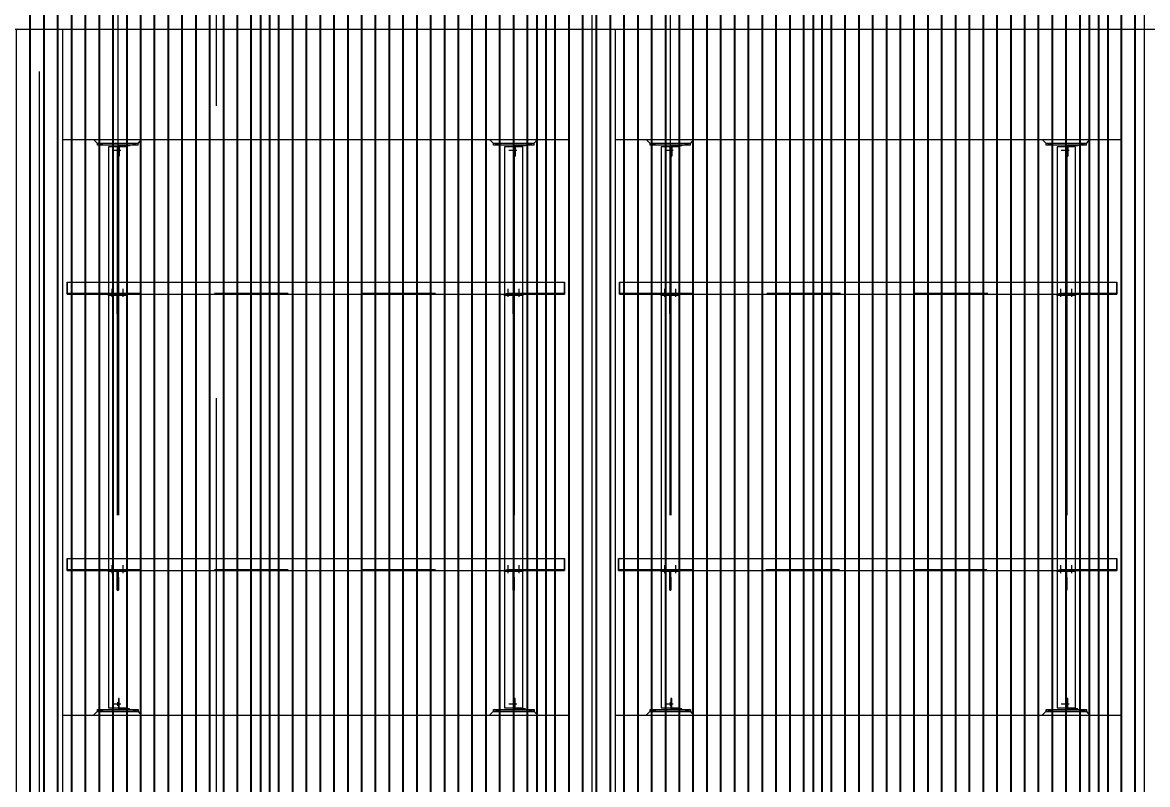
# Model space of a CAD drawing. Header units: millimetres. Extents: x 652937 to 1670132, y 1473552 to 2851037.
# Drawn here: x 663586.03 to 663592.14, y 1524563.91 to 1524568.04 of the extents above; entities that cross this region are included whole.
import ezdxf

# ---------------------------------------------------------------- set-up
doc = ezdxf.new("R2010")
doc.units = ezdxf.units.MM
for name, pattern in [('Grid Line', [22.225, 12.7, -3.175, 3.175, -3.175]), ('HIDDEN', [0.375, 0.25, -0.125]), ('XKITLINE00', [0]), ('XKITLINE02', [4, 2, -2])]:
    doc.linetypes.add(name, pattern=pattern)
doc.layers.add('000 - 0_HIDE_OBJ_FRAMING_DEF_SUB', color=7, linetype='Continuous', plot=False)
for name, color, linetype, lineweight in [('A-230-M_FLOOR', 7, 'Continuous', 25), ('Bolt', 7, 'Continuous', 0), ('Part', 7, 'Continuous', 0), ('Z-030-M_GRID', 7, 'Continuous', 9)]:
    doc.layers.add(name, color=color, linetype=linetype, lineweight=lineweight)
doc.layers.add('S-DIM', color=7, linetype='Continuous')
doc.styles.add('Arial', font='arial.ttf')
doc.dimstyles.new('Dim 40 - End', dxfattribs={"dimscale": 0.04, "dimtxt": 3, "dimasz": 1, "dimexe": 0, "dimexo": 2.5, "dimgap": 1.5, "dimtad": 1, "dimdec": 0, "dimlfac": 1000, "dimzin": 1, "dimdsep": 46, "dimtxsty": 'Arial', "dimblk": 'END', "dimcen": 0.09, "dimclrd": 7, "dimclre": 7, "dimclrt": 7, "dimadec": 0, "dimazin": 0, "dimtfac": 1, "dimtdec": 0, "dimtix": 1, "dimtofl": 0, "dimtmove": 2, "dimatfit": 3, "dimfxl": 1, "dimtfill": 1, "dimtfillclr": 256, "dimtolj": 1, "dimtzin": 0, "dimarcsym": 0})

# ---------------------------------------------------------------- blocks, each defined once
blk = doc.blocks.new('GM_Louver Grill Vertical Z1 - Z Profile-V141-ENT 3 ELE-4 Sheet')
at = {"layer": '000 - 0_HIDE_OBJ_FRAMING_DEF_SUB', "color": 7}
blk.add_line((187463.5, 105550), (187463.5, 114870), dxfattribs=at)
blk = doc.blocks.new('E4')
at = {"layer": '000 - 0_HIDE_OBJ_FRAMING_DEF_SUB', "color": 7}
for points in [[(-1563166.2, 114870), (-1564666.2, 114870), (-1564666.2, 105550), (-1563166.2, 105550)], [(-1563166.2, 114870), (-1561666.2, 114870), (-1561666.2, 105550), (-1563166.2, 105550)], [(-1560166.2, 114870), (-1561666.2, 114870), (-1561666.2, 105550), (-1560166.2, 105550)], [(-1560166.2, 114870), (-1558666.2, 114870), (-1558666.2, 105550), (-1560166.2, 105550)], [(-1557166.2, 114870), (-1558666.2, 114870), (-1558666.2, 105550), (-1557166.2, 105550)], [(-1564616.2, 114820), (-1563216.2, 114820), (-1563216.2, 105600), (-1564616.2, 105600)], [(-1563116.2, 114820), (-1561716.2, 114820), (-1561716.2, 105600), (-1563116.2, 105600)], [(-1561616.2, 114820), (-1560216.2, 114820), (-1560216.2, 105600), (-1561616.2, 105600)], [(-1560116.2, 114820), (-1558716.2, 114820), (-1558716.2, 105600), (-1560116.2, 105600)], [(-1557216.2, 114820), (-1558616.2, 114820), (-1558616.2, 105600), (-1557216.2, 105600)]]:
    blk.add_lwpolyline(points, close=True, dxfattribs=at)
for p in [(-1751929.7, 0), (-1751854.7, 0), (-1751779.7, 0), (-1751704.7, 0), (-1751629.7, 0), (-1751554.7, 0), (-1751479.7, 0), (-1751404.7, 0), (-1751329.7, 0), (-1751254.7, 0), (-1751179.7, 0), (-1751104.7, 0), (-1751029.7, 0), (-1750954.7, 0), (-1750879.7, 0), (-1750804.7, 0), (-1750729.7, 0), (-1750504.7, 0), (-1750429.7, 0), (-1750354.7, 0), (-1750279.7, 0), (-1750204.7, 0), (-1750129.7, 0), (-1750054.7, 0), (-1749979.7, 0), (-1749904.7, 0), (-1749829.7, 0), (-1749754.7, 0), (-1749679.7, 0), (-1749604.7, 0), (-1749529.7, 0), (-1749454.7, 0), (-1749379.7, 0), (-1749304.7, 0), (-1749229.7, 0), (-1749004.7, 0), (-1748929.7, 0), (-1748854.7, 0), (-1748779.7, 0), (-1748704.7, 0), (-1748629.7, 0), (-1748554.7, 0), (-1748479.7, 0), (-1748404.7, 0), (-1748329.7, 0), (-1748254.7, 0), (-1748179.7, 0), (-1748104.7, 0), (-1748029.7, 0), (-1747954.7, 0), (-1747879.7, 0), (-1747804.7, 0), (-1747729.7, 0), (-1747504.7, 0), (-1747429.7, 0), (-1747354.7, 0), (-1747279.7, 0), (-1747204.7, 0), (-1747129.7, 0), (-1747054.7, 0), (-1746979.7, 0), (-1746904.7, 0), (-1746829.7, 0), (-1746754.7, 0), (-1746679.7, 0), (-1746604.7, 0), (-1746529.7, 0), (-1746454.7, 0), (-1746379.7, 0), (-1746304.7, 0), (-1746229.7, 0), (-1746004.7, 0), (-1745929.7, 0)]:
    blk.add_blockref('GM_Louver Grill Vertical Z1 - Z Profile-V141-ENT 3 ELE-4 Sheet', p, dxfattribs=at)
blk = doc.blocks.new('*A3459102')
at = {"layer": 'Part', "color": 7, "linetype": 'XKITLINE00', "lineweight": 0}
for p, q in [((616.947211, 135.830227), (616.947209, 135.830227)), ((616.947209, 135.830227), (619.147209, 135.830227)), ((616.947209, 135.730227), (616.947209, 135.830227)), ((616.947211, 135.730227), (616.947209, 135.730227)), ((616.947209, 135.730227), (619.147209, 135.730227)), ((619.147211, 135.830227), (619.147209, 135.830227)), ((619.147209, 135.730227), (619.147209, 135.830227)), ((619.147211, 135.730227), (619.147209, 135.730227))]:
    blk.add_line(p, q, dxfattribs=at)
at = {"layer": 'Part', "color": 7, "linetype": 'XKITLINE02', "lineweight": 0}
for p, q in [((616.947211, 135.830227), (616.947211, 135.730227)), ((619.147209, 135.830227), (619.147211, 135.830227)), ((619.147209, 135.730227), (619.147211, 135.730227)), ((619.147211, 135.830227), (619.147211, 135.730227))]:
    blk.add_line(p, q, dxfattribs=at)
blk = doc.blocks.new('*A3460103')
at = {"layer": 'Part', "color": 7, "linetype": 'XKITLINE02', "lineweight": 0}
for p, q in [((618.12721, 136.430227), (618.077209, 136.430227)), ((618.077209, 136.430227), (618.077209, 135.930227)), ((618.127209, 135.930227), (618.127209, 136.430227)), ((618.077209, 135.830227), (618.67721, 135.830227)), ((618.67721, 135.830227), (618.67721, 135.880227))]:
    blk.add_line(p, q, dxfattribs=at)
at = {"layer": 'Part', "color": 7, "linetype": 'XKITLINE00', "lineweight": 0}
for p, q in [((618.077209, 135.930227), (618.077209, 135.830227)), ((618.127209, 135.930227), (618.127209, 135.880227)), ((618.677209, 135.880227), (618.127209, 135.880227)), ((618.677209, 135.830227), (618.677209, 135.880227))]:
    blk.add_line(p, q, dxfattribs=at)
blk = doc.blocks.new('*A3462105')
at = {"layer": 'Bolt', "color": 7, "linetype": 'XKITLINE02', "lineweight": 0}
for p, q in [((618.12721, 136.300227), (618.07721, 136.300227)), ((618.20641, 136.130227), (617.77721, 136.130227)), ((618.07721, 136.200227), (618.01721, 136.200227)), ((618.07721, 136.060227), (618.01721, 136.060227)), ((618.12721, 135.960227), (618.07721, 135.960227))]:
    blk.add_line(p, q, dxfattribs=at)
blk = doc.blocks.new('*A3463106')
at = {"layer": 'Bolt'}
for points in [[(617.217, 135.83), (617.217, 135.73), (617.077, 135.73), (617.077, 135.83)], [(619.017, 135.83), (619.017, 135.73), (618.877, 135.73), (618.877, 135.83)]]:
    blk.add_hatch(color=7, dxfattribs=at).paths.add_polyline_path(points, flags=17)
at = {"layer": 'Bolt', "color": 7, "linetype": 'XKITLINE00', "lineweight": 0}
for p, q in [((617.077, 135.83), (617.077, 135.73)), ((617.147, 135.83), (617.147, 135.73)), ((617.217, 135.83), (617.217, 135.73)), ((618.877, 135.83), (618.877, 135.73)), ((618.947, 135.83), (618.947, 135.73)), ((619.017, 135.83), (619.017, 135.73))]:
    blk.add_line(p, q, dxfattribs=at)
blk = doc.blocks.new('*A3534110')
at = {"layer": 'Part', "color": 7, "linetype": 'XKITLINE00', "lineweight": 0}
for p, q in [((616.947209, 162.330227), (616.947209, 162.430227)), ((616.947209, 162.430227), (619.147209, 162.430227)), ((619.147209, 162.330227), (616.947209, 162.330227)), ((619.147209, 162.330227), (619.147209, 162.430227)), ((619.147209, 162.430227), (619.147211, 162.430227)), ((619.147211, 162.330227), (619.147209, 162.330227))]:
    blk.add_line(p, q, dxfattribs=at)
at = {"layer": 'Part', "color": 7, "linetype": 'XKITLINE02', "lineweight": 0}
for p, q in [((616.947211, 162.330227), (616.947211, 162.430227)), ((619.147209, 162.430227), (619.147211, 162.430227)), ((619.147209, 162.330227), (619.147211, 162.330227)), ((619.147211, 162.330227), (619.147211, 162.430227))]:
    blk.add_line(p, q, dxfattribs=at)
blk = doc.blocks.new('*A3535111')
at = {"layer": 'Part', "color": 7, "linetype": 'XKITLINE00', "lineweight": 0}
for p, q in [((618.077209, 162.330227), (618.077209, 162.230227)), ((618.677209, 162.280227), (618.127209, 162.280227)), ((618.127209, 162.280227), (618.127209, 162.230227)), ((618.677209, 162.280227), (618.677209, 162.330227))]:
    blk.add_line(p, q, dxfattribs=at)
at = {"layer": 'Part', "color": 7, "linetype": 'XKITLINE02', "lineweight": 0}
for p, q in [((618.077209, 162.330227), (618.67721, 162.330227)), ((618.07721, 161.730227), (618.077209, 162.230227)), ((618.127209, 162.230227), (618.12721, 161.730227)), ((618.67721, 162.330227), (618.67721, 162.280227)), ((618.077209, 161.730227), (618.12721, 161.730227))]:
    blk.add_line(p, q, dxfattribs=at)
blk = doc.blocks.new('*A3537113')
at = {"layer": 'Bolt', "color": 7, "linetype": 'XKITLINE02', "lineweight": 0}
for p, q in [((618.20641, 162.030227), (617.77721, 162.030227)), ((618.07721, 162.100227), (618.01721, 162.100227)), ((618.07721, 161.960227), (618.01721, 161.960227)), ((618.12721, 162.200227), (618.07721, 162.200227)), ((618.12721, 161.860227), (618.07721, 161.860227))]:
    blk.add_line(p, q, dxfattribs=at)
blk = doc.blocks.new('*A3538114')
at = {"layer": 'Bolt'}
for points in [[(617.217, 162.43), (617.217, 162.33), (617.077, 162.33), (617.077, 162.43)], [(619.017, 162.43), (619.017, 162.33), (618.877, 162.33), (618.877, 162.43)]]:
    blk.add_hatch(color=7, dxfattribs=at).paths.add_polyline_path(points, flags=17)
at = {"layer": 'Bolt', "color": 7, "linetype": 'XKITLINE00', "lineweight": 0}
for p, q in [((617.077, 162.33), (617.077, 162.43)), ((617.147, 162.33), (617.147, 162.43)), ((617.217, 162.33), (617.217, 162.43)), ((618.877, 162.33), (618.877, 162.43)), ((618.947, 162.33), (618.947, 162.43)), ((619.017, 162.33), (619.017, 162.43))]:
    blk.add_line(p, q, dxfattribs=at)
blk = doc.blocks.new('*A3461104')
at = {"layer": 'Part', "color": 7, "linetype": 'XKITLINE00', "lineweight": 0}
for p, q in [((616.747209, 135.530227), (616.947209, 135.730227)), ((616.947209, 135.730227), (616.947211, 135.730227)), ((619.177211, 135.730227), (616.947209, 135.730227)), ((619.347209, 135.530227), (619.177209, 135.730227))]:
    blk.add_line(p, q, dxfattribs=at)
at = {"layer": 'Part', "color": 7, "linetype": 'XKITLINE02', "lineweight": 0}
for p, q in [((616.747211, 135.530227), (616.947211, 135.730227)), ((619.347211, 135.530227), (619.177211, 135.730227)), ((616.747209, 135.530227), (619.347211, 135.530227))]:
    blk.add_line(p, q, dxfattribs=at)
blk = doc.blocks.new('END')
at = {"color": 7}
for p, q in [((1.5, 0), (-1.5, 0)), ((-0.8, -0.8), (0.8, 0.8)), ((0, 1.5), (0, -1.5))]:
    blk.add_line(p, q, dxfattribs=at)
blk = doc.blocks.new('*D165')
at = {"layer": 'Defpoints', "color": 7, "transparency": 16777216}
for p in [(663592.2442, 1524568.6592), (663592.2442, 1524568.0154), (663591.9942, 1524567.9778)]:
    blk.add_point(p, dxfattribs=at)
at = {"layer": 'S-DIM', "color": 7, "lineweight": -2, "transparency": 16777216}
for p, q in [((663591.9542, 1524568.6592), (663591.9142, 1524568.6592)), ((663591.9942, 1524568.0778), (663591.9942, 1524568.6592)), ((663592.2442, 1524568.1154), (663592.2442, 1524568.6592)), ((663592.2842, 1524568.6592), (663592.3242, 1524568.6592))]:
    blk.add_line(p, q, dxfattribs=at)
at = {"layer": 'S-DIM', "color": 7, "lineweight": -2, "transparency": 16777216, "xscale": 0.04, "yscale": 0.04, "zscale": 0.04}
blk.add_blockref('END', (663591.9942, 1524568.6592), dxfattribs=at)
at = {"layer": 'S-DIM', "color": 7, "lineweight": -2, "transparency": 16777216, "xscale": 0.04, "yscale": 0.04, "zscale": 0.04, "rotation": 180}
blk.add_blockref('END', (663592.2442, 1524568.6592), dxfattribs=at)
at = {"layer": 'S-DIM', "color": 7, "transparency": 16777216, "insert": (663592.1192, 1524568.7805), "char_height": 0.12, "attachment_point": 5, "style": 'Arial', "bg_fill": 3, "box_fill_scale": 1.1, "bg_fill_color": 256, "bg_fill_true_color": 13158600, "bg_fill_transparency": 0}
blk.add_mtext('\\A1;250', dxfattribs=at)
blk = doc.blocks.new('*A3536112')
at = {"layer": 'Part', "color": 7, "linetype": 'XKITLINE00', "lineweight": 0}
for p, q in [((616.747209, 162.630227), (616.947209, 162.430227)), ((619.177209, 162.430227), (619.347209, 162.630227)), ((616.947209, 162.430227), (619.177211, 162.430227))]:
    blk.add_line(p, q, dxfattribs=at)
at = {"layer": 'Part', "color": 7, "linetype": 'XKITLINE02', "lineweight": 0}
for p, q in [((616.747209, 162.630227), (619.347211, 162.630227)), ((616.947211, 162.430227), (616.747211, 162.630227)), ((619.177211, 162.430227), (619.347211, 162.630227))]:
    blk.add_line(p, q, dxfattribs=at)
blk = doc.blocks.new('*A39504474')
at = {"layer": 'Bolt'}
for points in [[(9.007, -71.765), (9.007, -71.795), (8.937, -71.795), (8.937, -71.765)], [(9.307, -71.765), (9.307, -71.795), (9.237, -71.795), (9.237, -71.765)], [(9.007, -71.795), (9.007, -71.825), (8.937, -71.825), (8.937, -71.795)], [(9.307, -71.795), (9.307, -71.825), (9.237, -71.825), (9.237, -71.795)]]:
    blk.add_hatch(color=7, dxfattribs=at).paths.add_polyline_path(points, flags=17)
at = {"layer": 'Bolt', "color": 7, "linetype": 'XKITLINE00', "lineweight": 0}
for p, q in [((8.937, -71.795), (8.937, -71.765)), ((8.972, -71.865), (8.972, -71.65)), ((9.007, -71.795), (9.007, -71.765)), ((9.237, -71.795), (9.237, -71.765)), ((9.272, -71.865), (9.272, -71.65)), ((9.307, -71.795), (9.307, -71.765)), ((8.937, -71.825), (8.937, -71.795)), ((9.007, -71.825), (9.007, -71.795)), ((9.237, -71.825), (9.237, -71.795)), ((9.307, -71.825), (9.307, -71.795))]:
    blk.add_line(p, q, dxfattribs=at)
blk = doc.blocks.new('*A39564480')
at = {"layer": 'Part', "color": 7, "linetype": 'XKITLINE00', "lineweight": 0}
for p, q in [((8.871897, -71.825099), (8.871897, -71.795099)), ((9.372017, -71.825099), (8.871897, -71.825099)), ((9.371897, -71.825099), (9.371897, -71.795099)), ((9.372017, -71.825099), (9.371897, -71.825099)), ((9.372017, -71.795099), (9.372017, -71.825099))]:
    blk.add_line(p, q, dxfattribs=at)
at = {"layer": 'Part', "color": 7, "linetype": 'XKITLINE02', "lineweight": 0}
for p, q in [((9.372017, -71.795099), (8.871897, -71.795099)), ((8.872017, -71.825099), (8.872017, -71.795099)), ((9.371897, -71.795099), (9.372017, -71.795099))]:
    blk.add_line(p, q, dxfattribs=at)
blk = doc.blocks.new('*A40354559')
at = {"layer": 'Part', "color": 7, "linetype": 'XKITLINE00', "lineweight": 0}
for p, q in [((34.121897, -79.325099), (34.121897, -79.295099)), ((34.622017, -79.325099), (34.121897, -79.325099)), ((34.621897, -79.325099), (34.621897, -79.295099)), ((34.622017, -79.325099), (34.621897, -79.325099)), ((34.622017, -79.295099), (34.622017, -79.325099))]:
    blk.add_line(p, q, dxfattribs=at)
at = {"layer": 'Part', "color": 7, "linetype": 'XKITLINE02', "lineweight": 0}
for p, q in [((34.622017, -79.295099), (34.121897, -79.295099)), ((34.122017, -79.325099), (34.122017, -79.295099)), ((34.621897, -79.295099), (34.622017, -79.295099))]:
    blk.add_line(p, q, dxfattribs=at)
blk = doc.blocks.new('*A40364560')
at = {"layer": 'Bolt'}
for points in [[(34.257, -79.265), (34.257, -79.295), (34.187, -79.295), (34.187, -79.265)], [(34.257, -79.295), (34.257, -79.325), (34.187, -79.325), (34.187, -79.295)], [(34.557, -79.265), (34.557, -79.295), (34.487, -79.295), (34.487, -79.265)], [(34.557, -79.295), (34.557, -79.325), (34.487, -79.325), (34.487, -79.295)]]:
    blk.add_hatch(color=7, dxfattribs=at).paths.add_polyline_path(points, flags=17)
at = {"layer": 'Bolt', "color": 7, "linetype": 'XKITLINE00', "lineweight": 0}
for p, q in [((34.187, -79.295), (34.187, -79.265)), ((34.187, -79.325), (34.187, -79.295)), ((34.222, -79.365), (34.222, -79.15)), ((34.257, -79.295), (34.257, -79.265)), ((34.257, -79.325), (34.257, -79.295)), ((34.487, -79.295), (34.487, -79.265)), ((34.487, -79.325), (34.487, -79.295)), ((34.522, -79.365), (34.522, -79.15)), ((34.557, -79.295), (34.557, -79.265)), ((34.557, -79.325), (34.557, -79.295))]:
    blk.add_line(p, q, dxfattribs=at)
blk = doc.blocks.new('*A40374561')
at = {"layer": 'Part', "color": 7, "linetype": 'XKITLINE00', "lineweight": 0}
for p, q in [((24.106897, -79.475099), (24.106897, -79.325099)), ((24.106897, -79.325099), (24.136897, -79.325099)), ((24.136897, -79.475099), (24.136897, -79.325099)), ((24.137017, -79.825099), (24.137017, -79.325099)), ((24.106987, -79.825099), (24.106897, -79.475099)), ((24.106897, -79.475099), (24.136897, -79.475099)), ((24.136897, -79.475099), (24.136987, -79.825099)), ((24.107017, -79.825099), (24.106987, -79.825099)), ((24.106987, -79.825099), (24.137017, -79.825099))]:
    blk.add_line(p, q, dxfattribs=at)
at = {"layer": 'Part', "color": 7, "linetype": 'XKITLINE02', "lineweight": 0}
for p, q in [((24.106897, -79.325099), (24.107017, -79.325099)), ((24.107017, -79.325099), (24.107017, -79.825099)), ((24.136897, -79.325099), (24.137017, -79.325099)), ((24.137017, -79.325099), (24.136897, -79.325099))]:
    blk.add_line(p, q, dxfattribs=at)
blk = doc.blocks.new('*A40384562')
at = {"layer": 'Part', "color": 7, "linetype": 'XKITLINE00', "lineweight": 0}
for p, q in [((23.871897, -79.325099), (23.871897, -79.295099)), ((24.372017, -79.325099), (23.871897, -79.325099)), ((24.371897, -79.325099), (24.371897, -79.295099)), ((24.372017, -79.325099), (24.371897, -79.325099)), ((24.372017, -79.295099), (24.372017, -79.325099))]:
    blk.add_line(p, q, dxfattribs=at)
at = {"layer": 'Part', "color": 7, "linetype": 'XKITLINE02', "lineweight": 0}
for p, q in [((24.372017, -79.295099), (23.871897, -79.295099)), ((23.872017, -79.325099), (23.872017, -79.295099)), ((24.371897, -79.295099), (24.372017, -79.295099))]:
    blk.add_line(p, q, dxfattribs=at)
blk = doc.blocks.new('*A40394563')
at = {"layer": 'Part', "color": 7, "linetype": 'XKITLINE00', "lineweight": 0}
for p, q in [((24.106897, -71.975099), (24.106897, -71.825099)), ((24.106897, -71.825099), (24.136897, -71.825099)), ((24.106987, -72.325099), (24.106897, -71.975099)), ((24.106897, -71.975099), (24.136897, -71.975099)), ((24.136897, -71.975099), (24.136897, -71.825099)), ((24.136897, -71.975099), (24.136987, -72.325099)), ((24.137017, -72.325099), (24.137017, -71.825099)), ((24.107017, -72.325099), (24.106987, -72.325099)), ((24.106987, -72.325099), (24.137017, -72.325099))]:
    blk.add_line(p, q, dxfattribs=at)
at = {"layer": 'Part', "color": 7, "linetype": 'XKITLINE02', "lineweight": 0}
for p, q in [((24.106897, -71.825099), (24.107017, -71.825099)), ((24.107017, -71.825099), (24.107017, -72.325099)), ((24.136897, -71.825099), (24.137017, -71.825099)), ((24.137017, -71.825099), (24.136897, -71.825099))]:
    blk.add_line(p, q, dxfattribs=at)
blk = doc.blocks.new('*A40404564')
at = {"layer": 'Bolt'}
for points in [[(24.007, -79.265), (24.007, -79.295), (23.937, -79.295), (23.937, -79.265)], [(24.007, -79.295), (24.007, -79.325), (23.937, -79.325), (23.937, -79.295)], [(24.307, -79.265), (24.307, -79.295), (24.237, -79.295), (24.237, -79.265)], [(24.307, -79.295), (24.307, -79.325), (24.237, -79.325), (24.237, -79.295)]]:
    blk.add_hatch(color=7, dxfattribs=at).paths.add_polyline_path(points, flags=17)
at = {"layer": 'Bolt', "color": 7, "linetype": 'XKITLINE00', "lineweight": 0}
for p, q in [((23.937, -79.295), (23.937, -79.265)), ((23.937, -79.325), (23.937, -79.295)), ((23.972, -79.365), (23.972, -79.15)), ((24.007, -79.295), (24.007, -79.265)), ((24.007, -79.325), (24.007, -79.295)), ((24.237, -79.295), (24.237, -79.265)), ((24.237, -79.325), (24.237, -79.295)), ((24.272, -79.365), (24.272, -79.15)), ((24.307, -79.295), (24.307, -79.265)), ((24.307, -79.325), (24.307, -79.295))]:
    blk.add_line(p, q, dxfattribs=at)
blk = doc.blocks.new('*A40414565')
at = {"layer": 'Part', "color": 7, "linetype": 'XKITLINE00', "lineweight": 0}
for p, q in [((19.356876, -79.475099), (19.356876, -79.325099)), ((19.356876, -79.325099), (19.386876, -79.325099)), ((19.386876, -79.475099), (19.386876, -79.325099)), ((19.386996, -79.825099), (19.386996, -79.325099)), ((19.356966, -79.825099), (19.356876, -79.475099)), ((19.356876, -79.475099), (19.386876, -79.475099)), ((19.386876, -79.475099), (19.386966, -79.825099)), ((19.356996, -79.825099), (19.356966, -79.825099)), ((19.356966, -79.825099), (19.386996, -79.825099))]:
    blk.add_line(p, q, dxfattribs=at)
at = {"layer": 'Part', "color": 7, "linetype": 'XKITLINE02', "lineweight": 0}
for p, q in [((19.356876, -79.325099), (19.356996, -79.325099)), ((19.356996, -79.325099), (19.356996, -79.825099)), ((19.386876, -79.325099), (19.386996, -79.325099)), ((19.386996, -79.325099), (19.386876, -79.325099))]:
    blk.add_line(p, q, dxfattribs=at)
blk = doc.blocks.new('*A40424566')
at = {"layer": 'Part', "color": 7, "linetype": 'XKITLINE00', "lineweight": 0}
for p, q in [((19.121876, -79.325099), (19.121876, -79.295099)), ((19.621996, -79.325099), (19.121876, -79.325099)), ((19.621876, -79.325099), (19.621876, -79.295099)), ((19.621996, -79.325099), (19.621876, -79.325099)), ((19.621996, -79.295099), (19.621996, -79.325099))]:
    blk.add_line(p, q, dxfattribs=at)
at = {"layer": 'Part', "color": 7, "linetype": 'XKITLINE02', "lineweight": 0}
for p, q in [((19.621996, -79.295099), (19.121876, -79.295099)), ((19.121996, -79.325099), (19.121996, -79.295099)), ((19.621876, -79.295099), (19.621996, -79.295099))]:
    blk.add_line(p, q, dxfattribs=at)
blk = doc.blocks.new('*A40434567')
at = {"layer": 'Part', "color": 7, "linetype": 'XKITLINE00', "lineweight": 0}
for p, q in [((19.356876, -71.975099), (19.356876, -71.825099)), ((19.356876, -71.825099), (19.386876, -71.825099)), ((19.356966, -72.325099), (19.356876, -71.975099)), ((19.356876, -71.975099), (19.386876, -71.975099)), ((19.386876, -71.975099), (19.386876, -71.825099)), ((19.386876, -71.975099), (19.386966, -72.325099)), ((19.386996, -72.325099), (19.386996, -71.825099)), ((19.356996, -72.325099), (19.356966, -72.325099)), ((19.356966, -72.325099), (19.386996, -72.325099))]:
    blk.add_line(p, q, dxfattribs=at)
at = {"layer": 'Part', "color": 7, "linetype": 'XKITLINE02', "lineweight": 0}
for p, q in [((19.356876, -71.825099), (19.356996, -71.825099)), ((19.356996, -71.825099), (19.356996, -72.325099)), ((19.386876, -71.825099), (19.386996, -71.825099)), ((19.386996, -71.825099), (19.386876, -71.825099))]:
    blk.add_line(p, q, dxfattribs=at)
blk = doc.blocks.new('*A40444568')
at = {"layer": 'Bolt'}
for points in [[(19.257, -79.265), (19.257, -79.295), (19.187, -79.295), (19.187, -79.265)], [(19.257, -79.295), (19.257, -79.325), (19.187, -79.325), (19.187, -79.295)], [(19.557, -79.265), (19.557, -79.295), (19.487, -79.295), (19.487, -79.265)], [(19.557, -79.295), (19.557, -79.325), (19.487, -79.325), (19.487, -79.295)]]:
    blk.add_hatch(color=7, dxfattribs=at).paths.add_polyline_path(points, flags=17)
at = {"layer": 'Bolt', "color": 7, "linetype": 'XKITLINE00', "lineweight": 0}
for p, q in [((19.187, -79.295), (19.187, -79.265)), ((19.187, -79.325), (19.187, -79.295)), ((19.222, -79.365), (19.222, -79.15)), ((19.257, -79.295), (19.257, -79.265)), ((19.257, -79.325), (19.257, -79.295)), ((19.487, -79.295), (19.487, -79.265)), ((19.487, -79.325), (19.487, -79.295)), ((19.522, -79.365), (19.522, -79.15)), ((19.557, -79.295), (19.557, -79.265)), ((19.557, -79.325), (19.557, -79.295))]:
    blk.add_line(p, q, dxfattribs=at)
blk = doc.blocks.new('*A40454569')
at = {"layer": 'Part', "color": 7, "linetype": 'XKITLINE00', "lineweight": 0}
for p, q in [((7.497034, -78.970099), (20.997055, -78.970099)), ((7.497034, -78.970099), (7.497034, -79.295099)), ((20.99706, -78.970099), (20.997055, -78.970099)), ((20.997055, -78.970099), (20.997055, -79.295099)), ((20.997145, -78.970099), (20.997139, -78.970099)), ((20.997139, -78.970099), (20.997139, -79.265099)), ((7.497034, -79.295099), (20.997055, -79.295099)), ((20.997145, -79.265099), (20.997145, -79.295099))]:
    blk.add_line(p, q, dxfattribs=at)
at = {"layer": 'Part', "color": 7, "linetype": 'XKITLINE02', "lineweight": 0}
for p, q in [((7.49704, -79.265099), (7.49704, -78.970099)), ((7.497118, -79.265099), (7.497118, -78.970099)), ((7.497124, -79.295099), (7.497124, -78.970099)), ((20.997055, -78.970099), (20.997145, -78.970099)), ((20.99706, -79.265099), (20.99706, -78.970099)), ((20.997145, -78.970099), (20.997145, -79.265099)), ((7.49704, -79.265099), (20.997139, -79.265099)), ((20.997055, -79.295099), (20.997145, -79.295099)), ((20.997055, -79.295099), (20.997145, -79.295099)), ((20.997139, -79.265099), (20.99706, -79.265099))]:
    blk.add_line(p, q, dxfattribs=at)
blk = doc.blocks.new('*A40544578')
at = {"layer": 'Bolt'}
for points in [[(9.007, -79.265), (9.007, -79.295), (8.937, -79.295), (8.937, -79.265)], [(9.007, -79.295), (9.007, -79.325), (8.937, -79.325), (8.937, -79.295)], [(9.307, -79.265), (9.307, -79.295), (9.237, -79.295), (9.237, -79.265)], [(9.307, -79.295), (9.307, -79.325), (9.237, -79.325), (9.237, -79.295)]]:
    blk.add_hatch(color=7, dxfattribs=at).paths.add_polyline_path(points, flags=17)
at = {"layer": 'Bolt', "color": 7, "linetype": 'XKITLINE00', "lineweight": 0}
for p, q in [((8.937, -79.295), (8.937, -79.265)), ((8.937, -79.325), (8.937, -79.295)), ((8.972, -79.365), (8.972, -79.15)), ((9.007, -79.295), (9.007, -79.265)), ((9.007, -79.325), (9.007, -79.295)), ((9.237, -79.295), (9.237, -79.265)), ((9.237, -79.325), (9.237, -79.295)), ((9.272, -79.365), (9.272, -79.15)), ((9.307, -79.295), (9.307, -79.265)), ((9.307, -79.325), (9.307, -79.295))]:
    blk.add_line(p, q, dxfattribs=at)
blk = doc.blocks.new('*A40554579')
at = {"layer": 'Part', "color": 7, "linetype": 'XKITLINE00', "lineweight": 0}
for p, q in [((8.871897, -79.325099), (8.871897, -79.295099)), ((9.372017, -79.325099), (8.871897, -79.325099)), ((9.371897, -79.325099), (9.371897, -79.295099)), ((9.372017, -79.325099), (9.371897, -79.325099)), ((9.372017, -79.295099), (9.372017, -79.325099))]:
    blk.add_line(p, q, dxfattribs=at)
at = {"layer": 'Part', "color": 7, "linetype": 'XKITLINE02', "lineweight": 0}
for p, q in [((9.372017, -79.295099), (8.871897, -79.295099)), ((8.872017, -79.325099), (8.872017, -79.295099)), ((9.371897, -79.295099), (9.372017, -79.295099))]:
    blk.add_line(p, q, dxfattribs=at)
blk = doc.blocks.new('*A40564580')
at = {"layer": 'Part', "color": 7, "linetype": 'XKITLINE00', "lineweight": 0}
for p, q in [((9.106897, -79.475099), (9.106897, -79.325099)), ((9.106897, -79.325099), (9.136897, -79.325099)), ((9.136897, -79.475099), (9.136897, -79.325099)), ((9.137017, -79.825099), (9.137017, -79.325099)), ((9.106987, -79.825099), (9.106897, -79.475099)), ((9.106897, -79.475099), (9.136897, -79.475099)), ((9.136897, -79.475099), (9.136987, -79.825099)), ((9.107017, -79.825099), (9.106987, -79.825099)), ((9.106987, -79.825099), (9.137017, -79.825099))]:
    blk.add_line(p, q, dxfattribs=at)
at = {"layer": 'Part', "color": 7, "linetype": 'XKITLINE02', "lineweight": 0}
for p, q in [((9.106897, -79.325099), (9.107017, -79.325099)), ((9.107017, -79.325099), (9.107017, -79.825099)), ((9.136897, -79.325099), (9.137017, -79.325099)), ((9.137017, -79.325099), (9.136897, -79.325099))]:
    blk.add_line(p, q, dxfattribs=at)
blk = doc.blocks.new('*A40574581')
at = {"layer": 'Part', "color": 7, "linetype": 'XKITLINE00', "lineweight": 0}
for p, q in [((9.106897, -71.975099), (9.106897, -71.825099)), ((9.106897, -71.825099), (9.136897, -71.825099)), ((9.106987, -72.325099), (9.106897, -71.975099)), ((9.106897, -71.975099), (9.136897, -71.975099)), ((9.136897, -71.975099), (9.136897, -71.825099)), ((9.136897, -71.975099), (9.136987, -72.325099)), ((9.137017, -72.325099), (9.137017, -71.825099)), ((9.107017, -72.325099), (9.106987, -72.325099)), ((9.106987, -72.325099), (9.137017, -72.325099))]:
    blk.add_line(p, q, dxfattribs=at)
at = {"layer": 'Part', "color": 7, "linetype": 'XKITLINE02', "lineweight": 0}
for p, q in [((9.106897, -71.825099), (9.107017, -71.825099)), ((9.107017, -71.825099), (9.107017, -72.325099)), ((9.136897, -71.825099), (9.137017, -71.825099)), ((9.137017, -71.825099), (9.136897, -71.825099))]:
    blk.add_line(p, q, dxfattribs=at)
blk = doc.blocks.new('*A40584582')
at = {"layer": 'Part', "color": 7, "linetype": 'XKITLINE00', "lineweight": 0}
for p, q in [((22.496884, -71.470099), (35.997054, -71.470099)), ((22.496884, -71.470099), (22.496884, -71.795099)), ((35.99706, -71.470099), (35.997054, -71.470099)), ((35.997054, -71.470099), (35.997054, -71.795099)), ((35.997144, -71.470099), (35.997139, -71.470099)), ((35.997139, -71.470099), (35.997139, -71.765099)), ((35.997144, -71.765099), (35.997144, -71.795099)), ((22.496884, -71.795099), (35.997054, -71.795099))]:
    blk.add_line(p, q, dxfattribs=at)
at = {"layer": 'Part', "color": 7, "linetype": 'XKITLINE02', "lineweight": 0}
for p, q in [((22.496889, -71.765099), (22.496889, -71.470099)), ((22.496968, -71.765099), (22.496968, -71.470099)), ((22.496974, -71.795099), (22.496974, -71.470099)), ((35.997054, -71.470099), (35.997144, -71.470099)), ((35.99706, -71.765099), (35.99706, -71.470099)), ((35.997144, -71.470099), (35.997144, -71.765099)), ((22.496889, -71.765099), (35.997139, -71.765099)), ((35.997139, -71.765099), (35.99706, -71.765099)), ((35.997054, -71.795099), (35.997144, -71.795099)), ((35.997054, -71.795099), (35.997144, -71.795099))]:
    blk.add_line(p, q, dxfattribs=at)
blk = doc.blocks.new('*A40594583')
at = {"layer": 'Bolt'}
for points in [[(19.257, -71.765), (19.257, -71.795), (19.187, -71.795), (19.187, -71.765)], [(19.557, -71.765), (19.557, -71.795), (19.487, -71.795), (19.487, -71.765)], [(19.257, -71.795), (19.257, -71.825), (19.187, -71.825), (19.187, -71.795)], [(19.557, -71.795), (19.557, -71.825), (19.487, -71.825), (19.487, -71.795)]]:
    blk.add_hatch(color=7, dxfattribs=at).paths.add_polyline_path(points, flags=17)
at = {"layer": 'Bolt', "color": 7, "linetype": 'XKITLINE00', "lineweight": 0}
for p, q in [((19.187, -71.795), (19.187, -71.765)), ((19.222, -71.865), (19.222, -71.65)), ((19.257, -71.795), (19.257, -71.765)), ((19.487, -71.795), (19.487, -71.765)), ((19.522, -71.865), (19.522, -71.65)), ((19.557, -71.795), (19.557, -71.765)), ((19.187, -71.825), (19.187, -71.795)), ((19.257, -71.825), (19.257, -71.795)), ((19.487, -71.825), (19.487, -71.795)), ((19.557, -71.825), (19.557, -71.795))]:
    blk.add_line(p, q, dxfattribs=at)
blk = doc.blocks.new('*A40654589')
at = {"layer": 'Part', "color": 7, "linetype": 'XKITLINE00', "lineweight": 0}
for p, q in [((19.121876, -71.825099), (19.121876, -71.795099)), ((19.621996, -71.825099), (19.121876, -71.825099)), ((19.621876, -71.825099), (19.621876, -71.795099)), ((19.621996, -71.825099), (19.621876, -71.825099)), ((19.621996, -71.795099), (19.621996, -71.825099))]:
    blk.add_line(p, q, dxfattribs=at)
at = {"layer": 'Part', "color": 7, "linetype": 'XKITLINE02', "lineweight": 0}
for p, q in [((19.621996, -71.795099), (19.121876, -71.795099)), ((19.121996, -71.825099), (19.121996, -71.795099)), ((19.621876, -71.795099), (19.621996, -71.795099))]:
    blk.add_line(p, q, dxfattribs=at)
blk = doc.blocks.new('*A40664590')
at = {"layer": 'Bolt'}
for points in [[(24.007, -71.765), (24.007, -71.795), (23.937, -71.795), (23.937, -71.765)], [(24.307, -71.765), (24.307, -71.795), (24.237, -71.795), (24.237, -71.765)], [(24.007, -71.795), (24.007, -71.825), (23.937, -71.825), (23.937, -71.795)], [(24.307, -71.795), (24.307, -71.825), (24.237, -71.825), (24.237, -71.795)]]:
    blk.add_hatch(color=7, dxfattribs=at).paths.add_polyline_path(points, flags=17)
at = {"layer": 'Bolt', "color": 7, "linetype": 'XKITLINE00', "lineweight": 0}
for p, q in [((23.937, -71.795), (23.937, -71.765)), ((23.972, -71.865), (23.972, -71.65)), ((24.007, -71.795), (24.007, -71.765)), ((24.237, -71.795), (24.237, -71.765)), ((24.272, -71.865), (24.272, -71.65)), ((24.307, -71.795), (24.307, -71.765)), ((23.937, -71.825), (23.937, -71.795)), ((24.007, -71.825), (24.007, -71.795)), ((24.237, -71.825), (24.237, -71.795)), ((24.307, -71.825), (24.307, -71.795))]:
    blk.add_line(p, q, dxfattribs=at)
blk = doc.blocks.new('*A40724596')
at = {"layer": 'Part', "color": 7, "linetype": 'XKITLINE00', "lineweight": 0}
for p, q in [((23.871897, -71.825099), (23.871897, -71.795099)), ((24.372017, -71.825099), (23.871897, -71.825099)), ((24.371897, -71.825099), (24.371897, -71.795099)), ((24.372017, -71.825099), (24.371897, -71.825099)), ((24.372017, -71.795099), (24.372017, -71.825099))]:
    blk.add_line(p, q, dxfattribs=at)
at = {"layer": 'Part', "color": 7, "linetype": 'XKITLINE02', "lineweight": 0}
for p, q in [((24.372017, -71.795099), (23.871897, -71.795099)), ((23.872017, -71.825099), (23.872017, -71.795099)), ((24.371897, -71.795099), (24.372017, -71.795099))]:
    blk.add_line(p, q, dxfattribs=at)
blk = doc.blocks.new('*A40734597')
at = {"layer": 'Bolt'}
for points in [[(34.257, -71.765), (34.257, -71.795), (34.187, -71.795), (34.187, -71.765)], [(34.557, -71.765), (34.557, -71.795), (34.487, -71.795), (34.487, -71.765)], [(34.257, -71.795), (34.257, -71.825), (34.187, -71.825), (34.187, -71.795)], [(34.557, -71.795), (34.557, -71.825), (34.487, -71.825), (34.487, -71.795)]]:
    blk.add_hatch(color=7, dxfattribs=at).paths.add_polyline_path(points, flags=17)
at = {"layer": 'Bolt', "color": 7, "linetype": 'XKITLINE00', "lineweight": 0}
for p, q in [((34.187, -71.795), (34.187, -71.765)), ((34.222, -71.865), (34.222, -71.65)), ((34.257, -71.795), (34.257, -71.765)), ((34.487, -71.795), (34.487, -71.765)), ((34.522, -71.865), (34.522, -71.65)), ((34.557, -71.795), (34.557, -71.765)), ((34.187, -71.825), (34.187, -71.795)), ((34.257, -71.825), (34.257, -71.795)), ((34.487, -71.825), (34.487, -71.795)), ((34.557, -71.825), (34.557, -71.795))]:
    blk.add_line(p, q, dxfattribs=at)
blk = doc.blocks.new('*A40794603')
at = {"layer": 'Part', "color": 7, "linetype": 'XKITLINE00', "lineweight": 0}
for p, q in [((34.121897, -71.825099), (34.121897, -71.795099)), ((34.622017, -71.825099), (34.121897, -71.825099)), ((34.621897, -71.825099), (34.621897, -71.795099)), ((34.622017, -71.825099), (34.621897, -71.825099)), ((34.622017, -71.795099), (34.622017, -71.825099))]:
    blk.add_line(p, q, dxfattribs=at)
at = {"layer": 'Part', "color": 7, "linetype": 'XKITLINE02', "lineweight": 0}
for p, q in [((34.622017, -71.795099), (34.121897, -71.795099)), ((34.122017, -71.825099), (34.122017, -71.795099)), ((34.621897, -71.795099), (34.622017, -71.795099))]:
    blk.add_line(p, q, dxfattribs=at)
blk = doc.blocks.new('*A40804604')
at = {"layer": 'Part', "color": 7, "linetype": 'XKITLINE00', "lineweight": 0}
for p, q in [((7.497034, -71.470099), (20.997055, -71.470099)), ((7.497034, -71.470099), (7.497034, -71.795099)), ((20.99706, -71.470099), (20.997055, -71.470099)), ((20.997055, -71.470099), (20.997055, -71.795099)), ((20.997145, -71.470099), (20.997139, -71.470099)), ((20.997139, -71.470099), (20.997139, -71.765099)), ((20.997145, -71.765099), (20.997145, -71.795099)), ((7.497034, -71.795099), (20.997055, -71.795099))]:
    blk.add_line(p, q, dxfattribs=at)
at = {"layer": 'Part', "color": 7, "linetype": 'XKITLINE02', "lineweight": 0}
for p, q in [((7.49704, -71.765099), (7.49704, -71.470099)), ((7.497118, -71.765099), (7.497118, -71.470099)), ((7.497124, -71.795099), (7.497124, -71.470099)), ((20.997055, -71.470099), (20.997145, -71.470099)), ((20.99706, -71.765099), (20.99706, -71.470099)), ((20.997145, -71.470099), (20.997145, -71.765099)), ((7.49704, -71.765099), (20.997139, -71.765099)), ((20.997139, -71.765099), (20.99706, -71.765099)), ((20.997055, -71.795099), (20.997145, -71.795099)), ((20.997055, -71.795099), (20.997145, -71.795099))]:
    blk.add_line(p, q, dxfattribs=at)
blk = doc.blocks.new('*A45225046')
at = {"layer": 'Part', "color": 7, "linetype": 'XKITLINE00', "lineweight": 0}
for p, q in [((22.466934, -78.970099), (35.997054, -78.970099)), ((22.466934, -78.970099), (22.466934, -79.295099)), ((35.99706, -78.970099), (35.997054, -78.970099)), ((35.997054, -78.970099), (35.997054, -79.295099)), ((35.997144, -78.970099), (35.997139, -78.970099)), ((35.997139, -78.970099), (35.997139, -79.265099)), ((22.466934, -79.295099), (35.997054, -79.295099)), ((35.997144, -79.265099), (35.997144, -79.295099))]:
    blk.add_line(p, q, dxfattribs=at)
at = {"layer": 'Part', "color": 7, "linetype": 'XKITLINE02', "lineweight": 0}
for p, q in [((22.466939, -79.265099), (22.466939, -78.970099)), ((22.467018, -79.265099), (22.467018, -78.970099)), ((22.467024, -79.295099), (22.467024, -78.970099)), ((35.997054, -78.970099), (35.997144, -78.970099)), ((35.99706, -79.265099), (35.99706, -78.970099)), ((35.997144, -78.970099), (35.997144, -79.265099)), ((22.466939, -79.265099), (35.997139, -79.265099)), ((35.997054, -79.295099), (35.997144, -79.295099)), ((35.997054, -79.295099), (35.997144, -79.295099)), ((35.997139, -79.265099), (35.99706, -79.265099))]:
    blk.add_line(p, q, dxfattribs=at)
blk = doc.blocks.new('*A45285052')
at = {"layer": 'Part', "color": 7, "linetype": 'XKITLINE00', "lineweight": 0}
for p, q in [((34.356897, -71.975099), (34.356897, -71.825099)), ((34.356897, -71.825099), (34.386897, -71.825099)), ((34.356987, -72.325099), (34.356897, -71.975099)), ((34.356897, -71.975099), (34.386897, -71.975099)), ((34.386897, -71.975099), (34.386897, -71.825099)), ((34.386897, -71.975099), (34.386987, -72.325099)), ((34.387017, -72.325099), (34.387017, -71.825099)), ((34.357017, -72.325099), (34.356987, -72.325099)), ((34.356987, -72.325099), (34.387017, -72.325099))]:
    blk.add_line(p, q, dxfattribs=at)
at = {"layer": 'Part', "color": 7, "linetype": 'XKITLINE02', "lineweight": 0}
for p, q in [((34.356897, -71.825099), (34.357017, -71.825099)), ((34.357017, -71.825099), (34.357017, -72.325099)), ((34.386897, -71.825099), (34.387017, -71.825099)), ((34.387017, -71.825099), (34.386897, -71.825099))]:
    blk.add_line(p, q, dxfattribs=at)
blk = doc.blocks.new('*A45295053')
at = {"layer": 'Part', "color": 7, "linetype": 'XKITLINE00', "lineweight": 0}
for p, q in [((34.356897, -79.475099), (34.356897, -79.325099)), ((34.356897, -79.325099), (34.386897, -79.325099)), ((34.386897, -79.475099), (34.386897, -79.325099)), ((34.387017, -79.825099), (34.387017, -79.325099)), ((34.356987, -79.825099), (34.356897, -79.475099)), ((34.356897, -79.475099), (34.386897, -79.475099)), ((34.386897, -79.475099), (34.386987, -79.825099)), ((34.357017, -79.825099), (34.356987, -79.825099)), ((34.356987, -79.825099), (34.387017, -79.825099))]:
    blk.add_line(p, q, dxfattribs=at)
at = {"layer": 'Part', "color": 7, "linetype": 'XKITLINE02', "lineweight": 0}
for p, q in [((34.356897, -79.325099), (34.357017, -79.325099)), ((34.357017, -79.325099), (34.357017, -79.825099)), ((34.386897, -79.325099), (34.387017, -79.325099)), ((34.387017, -79.325099), (34.386897, -79.325099))]:
    blk.add_line(p, q, dxfattribs=at)

msp = doc.modelspace()

# ---------------------------------------------------------------- linework, layer by layer
at = {"layer": 'A-230-M_FLOOR', "color": 7, "lineweight": 9}
for points in [[(663585.9942, 1524556.0381), (663585.9942, 1524568.0081), (663586.2442, 1524568.0081), (663586.2442, 1524556.0381)], [(663588.9942, 1524556.0381), (663588.9942, 1524568.0081), (663589.2442, 1524568.0081), (663589.2442, 1524556.0381)], [(663591.9942, 1524557.0881), (663591.9942, 1524568.0081), (663592.2442, 1524568.0081), (663592.2442, 1524557.0881)]]:
    msp.add_lwpolyline(points, dxfattribs=at)
at = {"layer": 'Part', "color": 7, "linetype": 'XKITLINE00', "lineweight": 0}
for p, q in [((663583.2442, 1524568.0081), (663595.2792, 1524568.0081)), ((663586.2442, 1524567.4081), (663588.9942, 1524567.4081)), ((663589.2442, 1524567.4081), (663591.9942, 1524567.4081)), ((663586.2442, 1524564.2831), (663588.9942, 1524564.2831)), ((663589.2442, 1524564.2831), (663591.9942, 1524564.2831))]:
    msp.add_line(p, q, dxfattribs=at)
at = {"layer": 'Part', "color": 7, "linetype": 'XKITLINE02', "lineweight": 0}
for p, q in [((663586.5412, 1524567.3681), (663586.5412, 1524564.3231)), ((663586.5412, 1524567.3681), (663586.5412, 1524564.3231)), ((663586.5472, 1524567.3681), (663586.5472, 1524564.3231)), ((663586.5472, 1524567.3681), (663586.5472, 1524564.3231)), ((663586.5942, 1524567.3681), (663586.5942, 1524567.3681)), ((663586.5942, 1524567.3681), (663586.5942, 1524567.3681)), ((663588.6912, 1524567.3681), (663588.6912, 1524564.3231)), ((663588.6912, 1524567.3681), (663588.6912, 1524564.3231)), ((663588.6972, 1524567.3681), (663588.6972, 1524564.3231)), ((663588.6972, 1524567.3681), (663588.6972, 1524564.3231)), ((663588.7442, 1524567.3681), (663588.7442, 1524567.3681)), ((663588.7442, 1524567.3681), (663588.7442, 1524567.3681)), ((663589.5412, 1524567.3681), (663589.5412, 1524564.3231)), ((663589.5412, 1524567.3681), (663589.5412, 1524564.3231)), ((663589.5472, 1524567.3681), (663589.5472, 1524564.3231)), ((663589.5472, 1524567.3681), (663589.5472, 1524564.3231)), ((663589.5942, 1524567.3681), (663589.5942, 1524567.3681)), ((663589.5942, 1524567.3681), (663589.5942, 1524567.3681)), ((663591.6912, 1524567.3681), (663591.6912, 1524564.3231)), ((663591.6912, 1524567.3681), (663591.6912, 1524564.3231)), ((663591.6972, 1524567.3681), (663591.6972, 1524564.3231)), ((663591.6972, 1524567.3681), (663591.6972, 1524564.3231)), ((663591.7442, 1524567.3681), (663591.7442, 1524567.3681)), ((663591.7442, 1524567.3681), (663591.7442, 1524567.3681)), ((663586.5942, 1524564.3231), (663586.5942, 1524564.3231)), ((663586.5942, 1524564.3231), (663586.5942, 1524564.3231)), ((663588.7442, 1524564.3231), (663588.7442, 1524564.3231)), ((663588.7442, 1524564.3231), (663588.7442, 1524564.3231)), ((663589.5942, 1524564.3231), (663589.5942, 1524564.3231)), ((663589.5942, 1524564.3231), (663589.5942, 1524564.3231)), ((663591.7442, 1524564.3231), (663591.7442, 1524564.3231)), ((663591.7442, 1524564.3231), (663591.7442, 1524564.3231))]:
    msp.add_line(p, q, dxfattribs=at)
at = {"layer": 'Part', "color": 7, "linetype": 'XKITLINE00', "lineweight": 0}
for points in [[(663586.5942, 1524564.3231), (663586.5942, 1524567.3681), (663586.4942, 1524567.3681), (663586.4942, 1524564.3231)], [(663588.7442, 1524564.3231), (663588.7442, 1524567.3681), (663588.6442, 1524567.3681), (663588.6442, 1524564.3231)], [(663589.5942, 1524564.3231), (663589.5942, 1524567.3681), (663589.4942, 1524567.3681), (663589.4942, 1524564.3231)], [(663591.7442, 1524564.3231), (663591.7442, 1524567.3681), (663591.6442, 1524567.3681), (663591.6442, 1524564.3231)]]:
    msp.add_lwpolyline(points, close=True, dxfattribs=at)
at = {"layer": 'Z-030-M_GRID', "color": 7, "linetype": 'Grid Line', "ltscale": 0.5}
msp.add_line((663587.0792, 1524548.5416), (663587.0792, 1524569.7849), dxfattribs=at)
at = {"layer": 'Z-030-M_GRID', "color": 7, "linetype": 'Grid Line'}
for p, q in [((663586.1192, 1524555.077), (663586.1192, 1524569.4741)), ((663589.1192, 1524555.4885), (663589.1192, 1524569.4741)), ((663592.1192, 1524555.4885), (663592.1192, 1524569.4741))]:
    msp.add_line(p, q, dxfattribs=at)
at = {"layer": 'Z-030-M_GRID', "color": 7, "linetype": 'HIDDEN', "ltscale": 10}
for p, q in [((663586.5442, 1524569.1034), (663586.5442, 1524567.2476)), ((663588.6942, 1524569.1034), (663588.6942, 1524567.2476)), ((663589.5442, 1524569.1034), (663589.5442, 1524567.2476)), ((663591.6942, 1524569.1034), (663591.6942, 1524567.2476))]:
    msp.add_line(p, q, dxfattribs=at)

# ---------------------------------------------------------------- block references
at = {"color": 7, "xscale": 0.001, "yscale": 0.001, "zscale": 0.001}
msp.add_blockref('E4', (665150.5354, 1524453.5881), dxfattribs=at)
at = {"color": 7, "lineweight": 0}
for name, p, xscale, yscale, zscale in [('*A3536112', (663524.738, 1524551.1451), 0.1, 0.1, 0.1), ('*A3536112', (663526.888, 1524551.1451), 0.1, 0.1, 0.1), ('*A3536112', (663527.738, 1524551.1451), 0.1, 0.1, 0.1), ('*A3536112', (663529.888, 1524551.1451), 0.1, 0.1, 0.1), ('*A3534110', (663524.7395, 1524551.1451), 0.1, 0.1, 0.1), ('*A3538114', (663524.7395, 1524551.1451), 0.1, 0.1, 0.1), ('*A3537113', (663524.7395, 1524551.1451), 0.1, 0.1, 0.1), ('*A3535111', (663524.7395, 1524551.1451), 0.1, 0.1, 0.1), ('*A3534110', (663526.8895, 1524551.1451), 0.1, 0.1, 0.1), ('*A3538114', (663526.8895, 1524551.1451), 0.1, 0.1, 0.1), ('*A3537113', (663526.8895, 1524551.1451), 0.1, 0.1, 0.1), ('*A3535111', (663526.8895, 1524551.1451), 0.1, 0.1, 0.1), ('*A3534110', (663527.7395, 1524551.1451), 0.1, 0.1, 0.1), ('*A3538114', (663527.7395, 1524551.1451), 0.1, 0.1, 0.1), ('*A3537113', (663527.7395, 1524551.1451), 0.1, 0.1, 0.1), ('*A3535111', (663527.7395, 1524551.1451), 0.1, 0.1, 0.1), ('*A3534110', (663529.8895, 1524551.1451), 0.1, 0.1, 0.1), ('*A3538114', (663529.8895, 1524551.1451), 0.1, 0.1, 0.1), ('*A3537113', (663529.8895, 1524551.1451), 0.1, 0.1, 0.1), ('*A3535111', (663529.8895, 1524551.1451), 0.1, 0.1, 0.1), ('*A40804604', (663584.7698, 1524580.9272), 0.2, 0.2, 0.2), ('*A40584582', (663584.7698, 1524580.9272), 0.2, 0.2, 0.2), ('*A39564480', (663584.7198, 1524580.9272), 0.2, 0.2, 0.2), ('*A39504474', (663584.7198, 1524580.9272), 0.2, 0.2, 0.2), ('*A40574581', (663584.7198, 1524580.9272), 0.2, 0.2, 0.2), ('*A40654589', (663584.8198, 1524580.9272), 0.2, 0.2, 0.2), ('*A40594583', (663584.8198, 1524580.9272), 0.2, 0.2, 0.2), ('*A40434567', (663584.8198, 1524580.9272), 0.2, 0.2, 0.2), ('*A40724596', (663584.7198, 1524580.9272), 0.2, 0.2, 0.2), ('*A40664590', (663584.7198, 1524580.9272), 0.2, 0.2, 0.2), ('*A40394563', (663584.7198, 1524580.9272), 0.2, 0.2, 0.2), ('*A40794603', (663584.8198, 1524580.9272), 0.2, 0.2, 0.2), ('*A40734597', (663584.8198, 1524580.9272), 0.2, 0.2, 0.2), ('*A45285052', (663584.8198, 1524580.9272), 0.2, 0.2, 0.2), ('*A40454569', (663584.7698, 1524580.9272), 0.2, 0.2, 0.2), ('*A40544578', (663584.7198, 1524580.9272), 0.2, 0.2, 0.2), ('*A40444568', (663584.8198, 1524580.9272), 0.2, 0.2, 0.2), ('*A45225046', (663584.7698, 1524580.9272), 0.2, 0.2, 0.2), ('*A40404564', (663584.7198, 1524580.9272), 0.2, 0.2, 0.2), ('*A40364560', (663584.8198, 1524580.9272), 0.2, 0.2, 0.2), ('*A40554579', (663584.7198, 1524580.9272), 0.2, 0.2, 0.2), ('*A40564580', (663584.7198, 1524580.9272), 0.2, 0.2, 0.2), ('*A40424566', (663584.8198, 1524580.9272), 0.2, 0.2, 0.2), ('*A40414565', (663584.8198, 1524580.9272), 0.2, 0.2, 0.2), ('*A40384562', (663584.7198, 1524580.9272), 0.2, 0.2, 0.2), ('*A40374561', (663584.7198, 1524580.9272), 0.2, 0.2, 0.2), ('*A40354559', (663584.8198, 1524580.9272), 0.2, 0.2, 0.2), ('*A45295053', (663584.8198, 1524580.9272), 0.2, 0.2, 0.2), ('*A3462105', (663524.7395, 1524550.7301), 0.1, 0.1, 0.1), ('*A3460103', (663524.7395, 1524550.7301), 0.1, 0.1, 0.1), ('*A3462105', (663526.8895, 1524550.7301), 0.1, 0.1, 0.1), ('*A3460103', (663526.8895, 1524550.7301), 0.1, 0.1, 0.1), ('*A3462105', (663527.7395, 1524550.7301), 0.1, 0.1, 0.1), ('*A3460103', (663527.7395, 1524550.7301), 0.1, 0.1, 0.1), ('*A3462105', (663529.8895, 1524550.7301), 0.1, 0.1, 0.1), ('*A3460103', (663529.8895, 1524550.7301), 0.1, 0.1, 0.1), ('*A3461104', (663524.738, 1524550.7301), 0.1, 0.1, 0.1), ('*A3459102', (663524.7395, 1524550.7301), 0.1, 0.1, 0.1), ('*A3463106', (663524.7395, 1524550.7301), 0.1, 0.1, 0.1), ('*A3461104', (663526.888, 1524550.7301), 0.1, 0.1, 0.1), ('*A3459102', (663526.8895, 1524550.7301), 0.1, 0.1, 0.1), ('*A3463106', (663526.8895, 1524550.7301), 0.1, 0.1, 0.1), ('*A3461104', (663527.738, 1524550.7301), 0.1, 0.1, 0.1), ('*A3459102', (663527.7395, 1524550.7301), 0.1, 0.1, 0.1), ('*A3463106', (663527.7395, 1524550.7301), 0.1, 0.1, 0.1), ('*A3461104', (663529.888, 1524550.7301), 0.1, 0.1, 0.1), ('*A3459102', (663529.8895, 1524550.7301), 0.1, 0.1, 0.1), ('*A3463106', (663529.8895, 1524550.7301), 0.1, 0.1, 0.1)]:
    msp.add_blockref(name, p, dxfattribs=dict(at, xscale=xscale, yscale=yscale, zscale=zscale))

# ---------------------------------------------------------------- next in the draw order: dimensions: what is measured, and where the dimension line sits
at = {"layer": 'S-DIM', "color": 7}
dim = msp.add_linear_dim(base=(663592.2442, 1524568.6592), p1=(663591.9942, 1524567.9778), p2=(663592.2442, 1524568.0154), dimstyle='Dim 40 - End', override={"dimclrd": 7, "dimclre": 7, "dimclrt": 7}, dxfattribs=at)
dim.commit()
dim.dimension.update_dxf_attribs({"geometry": '*D165', "text_midpoint": (663592.1192, 1524568.7805)})

doc.saveas('drawing.dxf')
